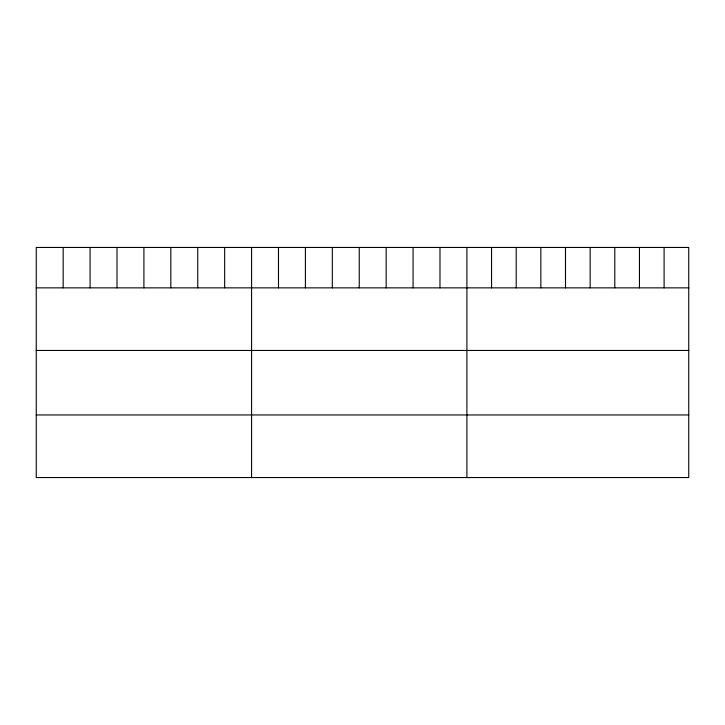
<?xml version="1.0" encoding="UTF-8"?>
<svg xmlns="http://www.w3.org/2000/svg" width="725" height="725" viewBox="0 0 725 725"><rect width="100%" height="100%" fill="white"/><g stroke="black" fill="none" stroke-linecap="round" stroke-linejoin="round"><path stroke-width="1.09" d="M688.75 287.861L688.75 477.558L36.25 477.558L36.25 247.443L688.75 247.443L688.75 287.861L36.25 287.861M36.25 350.456L688.75 350.456M36.25 414.954L688.75 414.954M664.1 247.443L664.1 287.861M639.45 247.443L639.45 287.861M614.8 247.443L614.8 287.861M590.15 247.443L590.15 287.861M565.5 247.443L565.5 287.861M540.85 247.443L540.85 287.861M516.2 247.443L516.2 287.861M491.55 247.443L491.55 287.861M466.9 247.443L466.9 477.558M439.984 247.443L439.984 287.861M413.069 247.443L413.069 287.861M386.153 247.443L386.153 287.861M359.237 247.443L359.237 287.861M332.322 247.443L332.322 287.861M305.406 247.443L305.406 287.861M278.491 247.443L278.491 287.861M251.575 247.443L251.575 477.558M224.659 247.443L224.659 287.861M197.744 247.443L197.744 287.861M170.828 247.443L170.828 287.861M143.913 247.443L143.913 287.861M116.997 247.443L116.997 287.861M90.081 247.443L90.081 287.861M63.166 247.443L63.166 287.861"/></g></svg>
